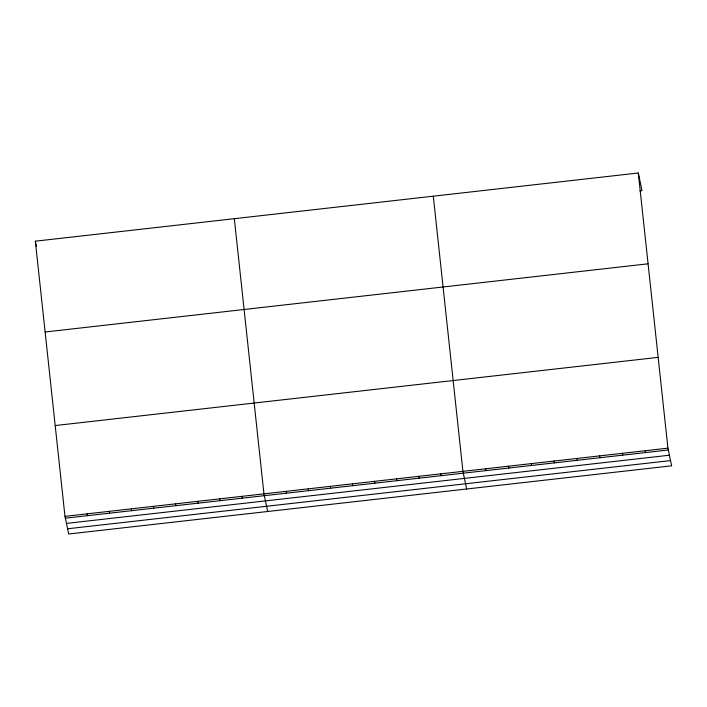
<?xml version="1.0" encoding="UTF-8"?>
<svg xmlns="http://www.w3.org/2000/svg" width="707" height="707" viewBox="0 0 707 707"><rect width="100%" height="100%" fill="white"/><g stroke="black" fill="none" stroke-linecap="round" stroke-linejoin="round"><path stroke-width="1.06" d="M638.306 173.003L667.929 448.167L671.65 465.816L68.694 533.997L64.973 516.349L35.35 241.184L638.306 173.003L642.027 190.651L639.862 190.899M45.124 331.99L648.089 263.808M55.199 425.543L658.155 357.362M64.973 516.349L667.929 448.167M65.353 518.178L668.318 449.997M66.458 523.401L669.414 455.22M67.589 528.774L670.554 460.593M645.155 450.748L645.535 452.577M622.372 453.32L622.761 455.149M599.598 455.9L599.987 457.729M576.815 458.472L577.204 460.301M554.041 461.044L554.429 462.882M531.257 463.624L531.646 465.453M508.483 466.196L508.872 468.034M485.7 468.776L486.089 470.606M466.647 488.997L462.926 471.348L433.303 196.192M440.815 473.849L441.203 475.678M418.712 476.35L419.092 478.179M396.6 478.851L396.989 480.68M374.489 481.352L374.878 483.181M352.386 483.853L352.766 485.682M330.275 486.354L330.664 488.183M308.164 488.846L308.552 490.685M286.061 491.347L286.441 493.186M267.67 511.497L263.95 493.848L234.326 218.684M241.838 496.349L242.227 498.179M219.736 498.85L220.116 500.68M197.624 501.351L198.013 503.181M175.513 503.852L175.902 505.682M153.41 506.353L153.79 508.183M131.299 508.854L131.679 510.684M109.187 511.347L109.576 513.185M35.35 241.184L35.739 243.022M35.96 244.065L36.393 246.151M87.076 513.848L87.465 515.686"/></g></svg>
